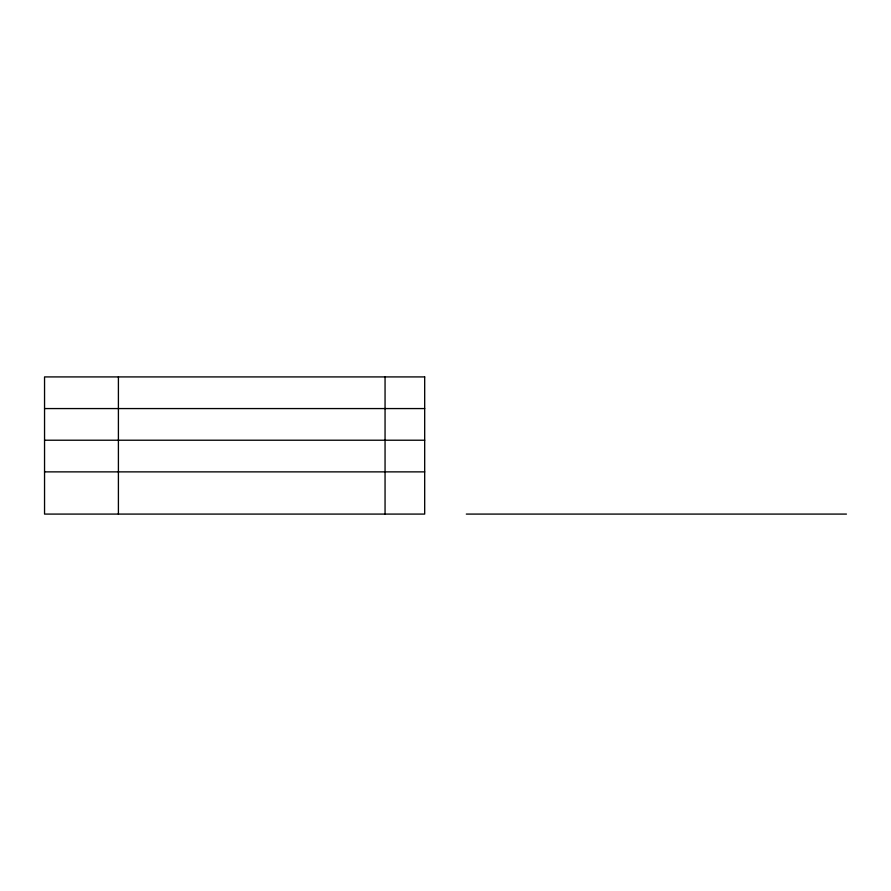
<?xml version="1.0" encoding="UTF-8"?>
<svg xmlns="http://www.w3.org/2000/svg" width="891" height="891" viewBox="0 0 891 891"><rect width="100%" height="100%" fill="white"/><g stroke="black" fill="none" stroke-linecap="round" stroke-linejoin="round"><path stroke-width="1.34" d="M44.55 408.568L424.684 408.568M44.55 440.221L424.684 440.221M44.55 471.874L424.684 471.874M466.316 514.085L846.45 514.085M385.057 376.915L385.057 514.085M118.403 376.915L118.403 514.085M424.684 376.915L44.55 376.915L44.55 514.085L424.684 514.085L424.684 376.915"/></g></svg>
